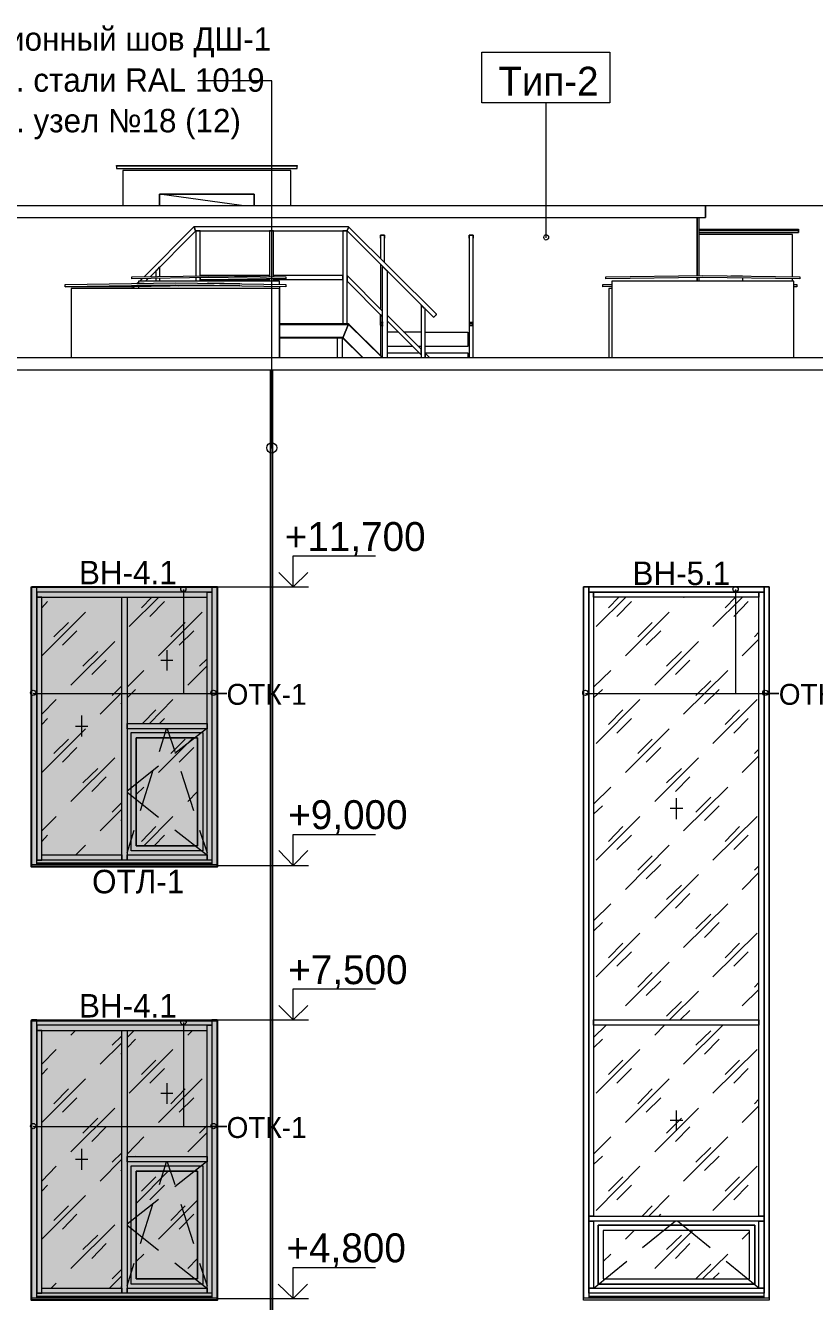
# Model space of a CAD drawing. Header units: millimetres. Extents: x 2294 to 908349, y -83289 to 219220.
# Drawn here: x 338451 to 346095, y 98089 to 110458 of the extents above; entities that cross this region are included whole.
import ezdxf

# ---------------------------------------------------------------- set-up
doc = ezdxf.new("R2010")
doc.units = ezdxf.units.MM
doc.layers.add('PDF _Геометрия', color=7, linetype='Continuous')
doc.layers.add('PDF _Текст', color=7, linetype='Continuous')

msp = doc.modelspace()

# ---------------------------------------------------------------- hatches: boundary and pattern name
at = {"transparency": 33554551}
h = msp.add_hatch(color=3, dxfattribs=at)
h.dxf.hatch_style = 1
h.paths.add_polyline_path([(338507.7, 105017.1), (340306.8, 105017.1), (340306.8, 102303.7), (338507.7, 102303.7)])
h = msp.add_hatch(color=3, dxfattribs=at)
h.dxf.hatch_style = 1
h.paths.add_polyline_path([(338507.7, 100813.6), (340306.8, 100813.6), (340306.8, 98100.2), (338507.7, 98100.2)])

# ---------------------------------------------------------------- linework, layer by layer
for points in [[(338507.7, 105017.1), (340306.8, 105017.1), (340306.8, 102303.7), (338507.7, 102303.7)], [(338507.7, 100813.6), (340306.8, 100813.6), (340306.8, 98100.2), (338507.7, 98100.2)]]:
    msp.add_lwpolyline(points, close=True)
at = {"layer": 'PDF _Геометрия', "lineweight": 9}
for points in [[(342872, 110198.3), (344112.3, 110198.3), (344112.3, 109707.3), (342872, 109707.3)], [(341081.4, 109093.5), (339333.2, 109093.5), (339333.2, 109102), (341081.4, 109102)], [(339748, 108822.6), (339748, 108712.5), (339748, 108822.6), (340666.6, 108822.6), (340666.6, 108712.5), (340666.6, 108822.6)], [(344958.9, 108598.2), (344958.9, 108035.2)], [(340226.3, 108031), (340971.4, 108022.5), (340971.4, 108001.4), (340226.3, 108014.1), (339481.3, 108001.4), (339481.3, 108022.5)], [(341911.1, 107633.1), (341911.1, 107637.3), (341911.1, 107641.6), (341911.1, 107645.8), (341911.1, 107679.6), (341911.1, 107683.9), (341911.1, 107688.1), (341568.2, 108035.2), (341568.2, 108031), (341568.2, 108026.8), (341568.2, 107992.9), (341568.2, 107988.7), (341568.2, 107984.4), (341568.2, 107980.2)], [(345013.9, 108035.2), (345953.7, 108022.5), (345953.7, 108001.4), (345013.9, 108014.1), (344074.2, 108001.4), (344074.2, 108022.5)], [(344958.9, 108014.1), (344958.9, 107980.2)], [(339904.6, 107963.3), (340971.4, 107946.3), (340971.4, 107925.2), (339904.6, 107942.1), (338833.7, 107925.2), (338833.7, 107946.3)], [(340526.9, 107954.8), (340226.3, 107959)], [(342283.6, 107264.8), (342283.6, 107269), (342283.6, 107273.3), (342283.6, 107307.1), (342283.6, 107311.4), (342283.6, 107315.6), (342283.6, 107319.8), (341953.4, 107650), (341953.4, 107645.8), (341953.4, 107641.6), (341953.4, 107637.3), (341953.4, 107603.5), (341953.4, 107599.2), (341953.4, 107595)], [(342787.3, 107552.7), (342787.3, 107569.6), (342787.3, 107573.8), (342783.1, 107573.8), (342783.1, 107578.1), (342778.9, 107578.1), (342757.7, 107578.1), (342753.5, 107578.1), (342753.5, 107573.8), (342749.2, 107573.8), (342749.2, 107569.6), (342749.2, 107552.7), (342749.2, 107548.4), (342753.5, 107548.4), (342757.7, 107548.4), (342778.9, 107548.4), (342783.1, 107548.4), (342787.3, 107548.4)], [(342753.5, 107569.6), (342753.5, 107573.8), (342757.7, 107573.8), (342778.9, 107573.8), (342783.1, 107573.8), (342783.1, 107569.6), (342783.1, 107552.7), (342778.9, 107552.7), (342757.7, 107552.7), (342753.5, 107552.7)], [(339409.4, 104966.3), (338558.5, 104966.3), (338558.5, 104915.5), (339409.4, 104915.5), (340209.4, 104915.5), (340209.4, 104966.3), (339409.4, 104966.3), (338583.9, 104966.3), (338558.5, 104966.3), (338558.5, 105017.1), (338583.9, 105017.1), (339409.4, 105017.1), (340234.8, 105017.1), (340256, 105017.1), (340256, 104966.3), (340234.8, 104966.3)], [(339434.8, 102367.2), (339384, 102367.2), (338609.3, 102367.2), (338609.3, 102418), (339384, 102418), (339384, 102367.2), (339384, 103666.7), (339384, 104915.5), (339434.8, 104915.5), (339434.8, 103666.7)], [(340209.4, 104940.9), (340209.4, 104966.3), (340256, 104966.3), (340256, 104940.9), (340256, 103666.7), (340256, 102367.2), (340209.4, 102367.2), (340209.4, 103666.7)], [(343955.7, 104966.3), (345555.8, 104966.3), (345555.8, 104915.5), (343955.7, 104915.5)], [(345555.8, 100792.5), (345555.8, 104966.3), (345606.6, 104966.3), (345606.6, 100792.5), (345606.6, 98917.2), (345555.8, 98917.2)], [(340209.4, 103641.3), (339434.8, 103641.3), (339434.8, 103692.1), (340209.4, 103692.1)], [(339472.9, 103603.2), (340167.1, 103603.2), (340167.1, 102456.1), (339472.9, 102456.1)], [(340167.1, 103603.2), (340167.1, 102456.1), (339472.9, 102456.1), (339472.9, 103603.2)], [(340116.3, 103552.4), (339523.7, 103552.4), (339523.7, 102506.8), (340116.3, 102506.8)], [(339523.7, 102506.8), (339523.7, 103552.4), (340116.3, 103552.4), (340116.3, 102506.8)], [(340209.4, 102367.2), (339434.8, 102367.2), (339434.8, 102418), (340209.4, 102418)], [(339409.4, 100767.1), (338558.5, 100767.1), (338558.5, 100716.3), (339409.4, 100716.3), (340209.4, 100716.3), (340209.4, 100767.1), (339409.4, 100767.1), (338583.9, 100767.1), (338558.5, 100767.1), (338558.5, 100817.9), (338583.9, 100817.9), (339409.4, 100817.9), (340234.8, 100817.9), (340256, 100817.9), (340256, 100767.1), (340234.8, 100767.1)], [(343955.7, 100817.9), (345555.8, 100817.9), (345555.8, 100767.1), (343955.7, 100767.1)], [(340209.4, 100741.7), (340209.4, 100767.1), (340256, 100767.1), (340256, 100741.7), (340256, 99467.5), (340256, 98168), (340209.4, 98168), (340209.4, 99467.5)], [(340209.4, 99442.1), (339434.8, 99442.1), (339434.8, 99492.9), (340209.4, 99492.9)], [(339472.9, 99404), (340167.1, 99404), (340167.1, 98256.9), (339472.9, 98256.9)], [(340167.1, 99404), (340167.1, 98256.9), (339472.9, 98256.9), (339472.9, 99404)], [(340116.3, 99353.2), (339523.7, 99353.2), (339523.7, 98307.7), (340116.3, 98307.7)], [(339523.7, 98307.7), (339523.7, 99353.2), (340116.3, 99353.2), (340116.3, 98307.7)], [(343909.1, 98917.2), (345606.6, 98917.2), (345606.6, 98866.4), (343909.1, 98866.4)], [(343909.1, 98218.8), (343909.1, 98866.4), (343955.7, 98866.4), (343955.7, 98218.8)], [(345517.7, 98256.9), (345517.7, 98828.3), (343998, 98828.3), (343998, 98256.9)], [(343998, 98828.3), (345517.7, 98828.3), (345517.7, 98256.9), (343998, 98256.9)], [(344048.8, 98777.5), (344048.8, 98307.7), (345466.9, 98307.7), (345466.9, 98777.5)], [(345466.9, 98777.5), (344048.8, 98777.5), (344048.8, 98307.7), (345466.9, 98307.7)], [(339384, 98168), (338609.3, 98168), (338609.3, 98218.8), (339384, 98218.8)], [(340209.4, 98168), (339434.8, 98168), (339434.8, 98218.8), (340209.4, 98218.8)], [(343909.1, 98218.8), (345606.6, 98218.8), (345606.6, 98168), (343909.1, 98168)]]:
    msp.add_lwpolyline(points, close=True, dxfattribs=at)
for points in [[(340835.9, 106358.9), (340835.9, 109923.2), (340120.5, 109923.2)], [(343494.3, 108399.3), (343494.3, 109707.3)], [(338249.5, 108598.2), (345039.3, 108598.2), (345039.3, 108712.5), (345767.4, 108712.5), (346389.7, 108712.5), (346389.7, 109013.1), (347189.7, 109013.1)], [(339333.2, 109093.5), (339333.2, 109072.3), (341081.4, 109072.3), (341081.4, 109093.5)], [(339333.2, 109080.8), (339333.2, 109072.3), (341081.4, 109072.3), (341081.4, 109080.8)], [(341022.2, 108712.5), (341022.2, 109051.2), (339392.4, 109051.2), (339392.4, 108712.5)], [(340543.8, 108712.5), (339748, 108822.6)], [(337978.6, 108712.5), (345039.3, 108712.5), (345039.3, 108598.2)], [(342427.5, 107650), (342410.6, 107633.1), (342427.5, 107650), (342427.5, 107654.2), (342431.8, 107654.2), (342431.8, 107658.5), (341580.9, 108505.1), (340082.4, 108505.1), (340086.7, 108500.9), (340086.7, 108496.6), (340095.1, 108475.5), (340086.7, 108496.6), (340086.7, 108500.9), (340082.4, 108505.1), (339599.9, 108022.5)], [(339659.1, 108022.5), (340099.4, 108467), (340099.4, 108471.2), (340095.1, 108471.2), (340095.1, 108475.5), (340095.1, 108471.2), (340099.4, 108471.2), (340099.4, 108467), (341568.2, 108467), (341568.2, 108471.2), (341568.2, 108475.5), (341580.9, 108496.6), (341580.9, 108500.9), (341580.9, 108505.1), (341580.9, 108500.9), (341580.9, 108496.6), (341568.2, 108475.5), (341568.2, 108471.2), (341568.2, 108467), (342406.4, 107628.9), (342406.4, 107633.1), (342410.6, 107633.1)], [(344975.8, 108598.2), (344975.8, 108035.2)], [(344975.8, 108483.9), (345941, 108483.9), (345941, 108471.2), (344975.8, 108471.2)], [(340852.8, 107980.2), (340852.8, 108001.4), (340852.8, 107997.1), (341525.9, 107997.1), (341525.9, 108001.4), (341525.9, 108005.6), (341525.9, 108026.8), (341525.9, 108031), (341525.9, 108035.2), (340852.8, 108035.2), (340852.8, 108031), (340852.8, 108026.8), (340852.8, 108022.5), (340852.8, 108467), (340848.6, 108467), (340844.4, 108467), (340819, 108467), (340814.7, 108467), (340814.7, 108022.5), (340814.7, 108026.8), (340814.7, 108031), (340814.7, 108035.2), (340141.7, 108035.2), (340141.7, 108031), (340141.7, 108467), (340137.5, 108467), (340133.2, 108467), (340107.8, 108467), (340103.6, 108467), (340099.4, 108467), (340099.4, 108031)], [(341568.2, 107565.4), (341568.2, 108467), (341564, 108467), (341559.8, 108467), (341534.4, 108467), (341530.1, 108467), (341525.9, 108467), (341525.9, 107565.4)], [(341889.9, 108395), (341889.9, 108420.4), (341889.9, 108424.7), (341894.2, 108424.7), (341889.9, 108424.7), (341889.9, 108420.4), (341889.9, 108200.3)], [(341928, 108162.2), (341928, 108420.4), (341928, 108424.7), (341923.8, 108424.7), (341919.6, 108424.7), (341894.2, 108424.7), (341919.6, 108424.7), (341923.8, 108424.7), (341928, 108424.7), (341928, 108420.4), (341928, 108395)], [(342749.2, 108395), (342749.2, 108420.4), (342749.2, 108424.7), (342753.5, 108424.7), (342757.7, 108424.7), (342753.5, 108424.7), (342749.2, 108424.7), (342749.2, 108420.4), (342749.2, 107569.6)], [(342787.3, 107569.6), (342787.3, 108420.4), (342787.3, 108424.7), (342783.1, 108424.7), (342778.9, 108424.7), (342757.7, 108424.7), (342778.9, 108424.7), (342783.1, 108424.7), (342787.3, 108424.7), (342787.3, 108420.4), (342787.3, 108395)], [(345941, 108471.2), (345941, 108450.1), (344975.8, 108450.1), (345941, 108450.1), (345941, 108462.8)], [(345881.7, 108022.5), (345881.7, 108433.1), (344975.8, 108433.1)], [(339752.2, 108026.8), (339752.2, 108119.9), (339748, 108115.7), (339743.8, 108111.4), (339722.6, 108086), (339718.4, 108086), (339714.1, 108081.8), (339714.1, 108026.8)], [(340912.1, 107561.1), (341580.9, 107561.1), (341580.9, 107565.4), (341911.1, 107239.4), (341911.1, 108119.9), (341915.3, 108119.9), (341915.3, 108115.7), (341919.6, 108115.7), (341919.6, 108111.4), (341945, 108086), (341949.2, 108086), (341949.2, 108081.8), (341953.4, 108081.8), (341953.4, 107239.4)], [(341889.9, 108145.3), (341889.9, 107713.5)], [(339578.7, 108001.4), (339557.5, 107980.2)], [(339616.8, 107980.2), (339637.9, 108005.6)], [(339714.1, 108005.6), (339714.1, 107980.2)], [(339752.2, 107980.2), (339752.2, 108005.6)], [(340099.4, 108009.8), (340099.4, 107980.2)], [(340141.7, 107980.2), (340141.7, 108009.8), (340141.7, 108005.6), (340141.7, 108001.4), (340141.7, 107997.1), (340814.7, 107997.1), (340814.7, 108001.4), (340814.7, 108005.6), (340814.7, 107980.2)], [(344975.8, 108014.1), (344975.8, 107980.2)], [(345284.9, 108031), (345399.1, 108031)], [(345399.1, 108009.8), (345399.1, 107980.2)], [(345881.7, 107980.2), (345881.7, 108001.4)], [(340277.1, 107937.9), (340209.4, 107937.9), (340226.3, 107937.9), (340526.9, 107933.6), (340226.3, 107937.9), (339930, 107933.6), (340226.3, 107937.9), (339481.3, 107925.2), (338833.7, 107925.2), (339599.9, 107937.9)], [(340912.1, 107929.4), (340912.1, 107239.4), (340912.1, 107908.2), (338998.8, 107908.2), (338892.9, 107908.2), (338892.9, 107239.4)], [(339502.5, 107925.2), (339481.3, 107908.2)], [(339527.9, 107959), (339599.9, 107959)], [(340209.4, 107937.9), (339599.9, 107937.9), (339527.9, 107937.9)], [(339544.8, 107967.5), (339532.1, 107959)], [(339544.8, 107929.4), (339544.8, 107908.2), (339540.6, 107908.2)], [(340912.1, 107946.3), (340912.1, 107980.2), (339544.8, 107980.2), (339544.8, 107959)], [(340209.4, 107959), (340277.1, 107959)], [(344133.5, 107929.4), (344044.6, 107925.2), (344044.6, 107946.3), (344133.5, 107946.3)], [(344133.5, 107908.2), (344103.8, 107908.2), (344103.8, 107239.4)], [(345894.4, 107239.4), (345894.4, 107980.2), (344133.5, 107980.2), (344133.5, 107239.4)], [(345894.4, 107946.3), (345924, 107946.3), (345924, 107925.2), (345894.4, 107925.2)], [(342364, 107239.4), (342321.7, 107281.7), (342321.7, 107277.5), (342321.7, 107273.3), (342321.7, 107269), (342321.7, 107239.4), (342321.7, 107709.3), (342321.7, 107713.5), (342317.5, 107713.5), (342317.5, 107717.7), (342313.2, 107717.7), (342292.1, 107743.1), (342287.8, 107743.1), (342287.8, 107747.4), (342283.6, 107747.4), (342283.6, 107751.6), (342283.6, 107239.4)], [(341915.3, 107573.8), (341894.2, 107573.8), (341889.9, 107569.6), (341889.9, 107658.5), (341889.9, 107637.3), (341889.9, 107260.6)], [(342749.2, 107662.7), (342749.2, 107637.3), (342749.2, 107239.4)], [(342787.3, 107239.4), (342787.3, 107637.3), (342787.3, 107662.7)], [(340912.1, 107569.6), (341580.9, 107569.6), (341580.9, 107565.4), (340912.1, 107565.4), (341580.9, 107565.4), (341580.9, 107561.1), (341580.9, 107556.9), (341576.7, 107556.9), (341530.1, 107438.4), (341530.1, 107434.1), (341525.9, 107434.1), (341525.9, 107429.9), (341525.9, 107425.7), (340912.1, 107425.7)], [(341716.4, 107239.4), (341525.9, 107425.7), (341525.9, 107429.9), (341525.9, 107434.1), (341530.1, 107434.1), (341530.1, 107438.4), (341576.7, 107556.9), (341580.9, 107556.9), (341580.9, 107561.1), (341906.9, 107239.4)], [(341559.8, 107565.4), (341534.4, 107565.4)], [(341915.3, 107578.1), (341894.2, 107578.1), (341889.9, 107573.8), (341889.9, 107569.6), (341889.9, 107552.7), (341889.9, 107548.4), (341894.2, 107548.4), (341915.3, 107548.4)], [(341915.3, 107552.7), (341894.2, 107552.7), (341889.9, 107552.7), (341889.9, 107569.6)], [(341720.6, 107239.4), (341525.9, 107434.1), (340912.1, 107434.1)], [(341513.2, 107425.7), (341479.3, 107425.7), (341475.1, 107425.7), (341470.9, 107425.7), (341470.9, 107239.4)], [(341521.7, 107239.4), (341521.7, 107425.7), (341517.4, 107425.7), (341513.2, 107425.7), (341479.3, 107425.7)], [(342059.3, 107484.9), (341953.4, 107484.9)], [(342283.6, 107484.9), (342114.3, 107484.9)], [(342321.7, 107484.9), (342736.5, 107484.9), (342736.5, 107345.2), (342321.7, 107345.2)], [(314002.5, 107116.7), (314002.5, 107239.4), (365586.6, 107239.4), (365586.6, 107116.7), (314002.5, 107116.7), (314002.5, 107239.4)], [(341889.9, 107256.3), (341889.9, 107256.3)], [(342199, 107345.2), (341953.4, 107345.2)], [(341953.4, 107286), (342258.2, 107286)], [(342283.6, 107345.2), (342254, 107345.2)], [(342321.7, 107286), (342736.5, 107286), (342736.5, 107239.4)], [(381177, 93367.7), (328716.7, 93367.7), (340823.2, 93367.7), (328716.7, 93367.7), (340823.2, 93367.7), (340823.2, 107116.7), (340823.2, 93316.9)], [(340844.4, 93316.9), (340844.4, 107116.7), (340844.4, 93367.7), (365370.7, 93367.7), (340844.4, 93367.7), (365370.7, 93367.7), (365370.7, 99615.7), (365370.7, 93316.9)], [(340158.6, 105017.1), (340374.5, 105017.1), (341043.3, 105017.1), (341043.3, 105317.6), (341843.4, 105317.6)], [(338558.5, 102324.8), (338558.5, 102392.6), (338558.5, 103666.7), (338558.5, 102367.2), (338609.3, 102367.2), (338609.3, 103666.7), (338609.3, 104915.5), (338558.5, 104915.5), (338558.5, 103666.7), (338558.5, 104940.9), (338558.5, 105017.1), (338507.7, 105017.1), (338507.7, 104940.9), (338507.7, 103666.7), (338507.7, 102392.6), (338507.7, 102316.4), (338507.7, 105017.1), (340306.8, 105017.1), (340306.8, 102316.4), (340306.8, 102392.6), (340306.8, 103666.7), (340306.8, 104940.9), (340306.8, 105017.1), (340256, 105017.1), (340256, 104940.9), (340256, 103666.7), (340256, 102392.6), (340256, 102324.8)], [(340895.2, 105017.1), (341191.5, 105017.1)], [(345606.6, 98125.6), (345606.6, 98193.4), (345606.6, 98891.8), (345606.6, 100792.5), (345606.6, 104940.9), (345606.6, 105017.1), (345606.6, 104966.3), (345581.2, 104966.3), (343934.5, 104966.3), (343909.1, 104966.3), (343955.7, 104966.3), (343955.7, 100792.5), (343955.7, 98917.2), (343909.1, 98917.2), (343909.1, 100792.5), (343909.1, 104966.3), (343909.1, 105017.1), (343934.5, 105017.1), (345581.2, 105017.1), (345606.6, 105017.1), (345657.4, 105017.1), (345657.4, 104940.9), (345657.4, 100792.5), (345657.4, 98891.8), (345657.4, 98193.4), (345657.4, 98117.2), (345657.4, 100817.9), (345657.4, 101639.1), (345657.4, 103797.9), (345657.4, 105017.1), (343858.3, 105017.1), (343858.3, 103797.9), (343858.3, 101639.1), (343858.3, 100817.9), (343858.3, 98117.2), (343858.3, 98193.4), (343858.3, 98891.8), (343858.3, 100792.5), (343858.3, 104940.9), (343858.3, 105017.1), (343909.1, 105017.1), (343909.1, 104940.9), (343909.1, 100792.5), (343909.1, 98891.8), (343909.1, 98193.4), (343909.1, 98125.6)], [(338609.3, 104915.5), (338609.3, 104915.5)], [(339172.3, 104915.5), (339176.5, 104915.5)], [(339455.9, 104631.8), (339743.8, 104915.5)], [(339574.5, 104813.9), (339676, 104915.5)], [(339980.8, 104991.7), (339980.8, 103984.2), (340399.9, 103984.2), (340268.7, 103984.2)], [(343981.1, 104631.8), (344268.9, 104915.5)], [(344099.6, 104813.9), (344201.2, 104915.5)], [(344827.7, 104915.5), (344831.9, 104915.5)], [(345111.3, 104631.8), (345399.1, 104915.5)], [(345229.8, 104813.9), (345331.4, 104915.5)], [(345331.4, 104991.7), (345331.4, 103984.2), (345750.5, 103984.2), (345619.3, 103984.2)], [(338609.3, 104813.9), (338664.3, 104873.1)], [(338609.3, 104348.2), (339032.6, 104771.5)], [(339654.9, 104729.2), (339798.8, 104873.1)], [(339739.5, 104348.2), (340162.8, 104771.5)], [(344180, 104729.2), (344323.9, 104873.1)], [(344264.7, 104348.2), (344688, 104771.5)], [(345314.5, 104729.2), (345454.2, 104873.1)], [(338723.6, 104530.3), (338867.5, 104669.9)], [(339858.1, 104530.3), (339997.8, 104669.9)], [(344383.2, 104530.3), (344522.9, 104669.9)], [(338808.3, 104449.8), (338948, 104589.5)], [(339938.5, 104449.8), (340082.4, 104589.5)], [(344463.6, 104449.8), (344607.6, 104589.5)], [(345513.4, 104530.3), (345555.8, 104576.8)], [(338888.7, 104064.6), (339316.2, 104487.9)], [(339820, 104403.3), (339820, 104204.3)], [(344548.3, 104064.6), (344971.6, 104487.9)], [(345394.9, 104348.2), (345555.8, 104509.1)], [(339007.2, 104246.6), (339151.1, 104390.6)], [(339091.9, 104166.2), (339231.6, 104305.9)], [(339760.7, 104305.9), (339879.2, 104305.9)], [(340137.5, 104246.6), (340209.4, 104318.6)], [(344662.6, 104246.6), (344806.5, 104390.6)], [(344747.3, 104166.2), (344886.9, 104305.9)], [(339434.8, 104043.4), (339595.6, 104204.3)], [(340023.2, 104064.6), (340209.4, 104250.9)], [(343955.7, 104043.4), (344120.8, 104204.3)], [(344827.7, 103781), (345255.2, 104204.3)], [(339290.8, 103963), (339384, 104056.1)], [(344946.2, 103963), (345090.1, 104106.9)], [(338524.7, 103984.2), (340399.9, 103984.2)], [(338609.3, 103781), (338749, 103924.9)], [(339172.3, 103781), (339384, 103992.7)], [(339434.8, 103941.9), (339515.2, 104022.3)], [(339650.6, 103692.1), (339879.2, 103924.9)], [(343875.2, 103984.2), (345750.5, 103984.2)], [(343955.7, 103941.9), (344040.3, 104022.3)], [(343981.1, 103497.4), (344404.4, 103924.9)], [(345030.9, 103882.6), (345170.6, 104022.3)], [(345111.3, 103497.4), (345538.8, 103924.9)], [(339375.5, 103882.6), (339384, 103891.1)], [(339582.9, 103692.1), (339714.1, 103823.3)], [(344099.6, 103683.6), (344239.3, 103823.3)], [(345229.8, 103683.6), (345369.5, 103823.3)], [(338609.3, 103683.6), (338664.3, 103738.7)], [(338935.3, 103666.7), (339053.8, 103666.7)], [(338994.5, 103768.3), (338994.5, 103565.1)], [(339748, 103692.1), (339798.8, 103738.7)], [(344180, 103599), (344323.9, 103738.7)], [(345314.5, 103599), (345454.2, 103738.7)], [(338609.3, 103218), (339032.6, 103641.3)], [(338723.6, 103400), (338867.5, 103539.7)], [(339739.5, 103218), (340074, 103552.4)], [(339748, 103421.2), (339815.7, 103641.3)], [(339824.2, 103641.3), (339896.2, 103421.2)], [(339858.1, 103400), (339997.8, 103539.7)], [(340205.2, 103641.3), (339896.2, 103400)], [(344264.7, 103218), (344688, 103641.3)], [(344383.2, 103400), (344522.9, 103539.7)], [(338808.3, 103315.4), (338948, 103459.3)], [(339938.5, 103315.4), (340082.4, 103459.3)], [(344463.6, 103315.4), (344607.6, 103459.3)], [(345513.4, 103400), (345555.8, 103442.4)], [(338888.7, 102934.4), (339316.2, 103357.7)], [(344548.3, 102934.4), (344971.6, 103357.7)], [(345394.9, 103218), (345555.8, 103378.9)], [(339007.2, 103116.4), (339151.1, 103256.1)], [(339091.9, 103031.7), (339231.6, 103175.7)], [(339739.5, 103277.3), (339434.8, 103036)], [(339566, 102849.7), (339684.5, 103230.7)], [(339955.4, 103230.7), (340078.2, 102849.7)], [(344662.6, 103116.4), (344806.5, 103256.1)], [(344747.3, 103031.7), (344886.9, 103175.7)], [(339523.7, 103002.1), (339595.6, 103074.1)], [(343955.7, 102909), (344120.8, 103074.1)], [(344827.7, 102650.8), (345255.2, 103074.1)], [(339290.8, 102832.8), (339384, 102925.9)], [(339739.5, 102782), (339434.8, 103023.3)], [(340023.2, 102934.4), (340116.3, 103031.7)], [(344755.7, 102968.3), (344755.7, 102765.1)], [(344946.2, 102832.8), (345090.1, 102976.7)], [(338609.3, 102650.8), (338749, 102790.5)], [(339172.3, 102650.8), (339384, 102862.4)], [(339595.6, 102506.8), (339879.2, 102790.5)], [(343955.7, 102811.6), (344040.3, 102892.1)], [(343981.1, 102367.2), (344404.4, 102790.5)], [(344819.2, 102866.7), (344696.5, 102866.7)], [(345030.9, 102752.4), (345170.6, 102892.1)], [(345111.3, 102367.2), (345538.8, 102790.5)], [(339375.5, 102752.4), (339384, 102760.8)], [(339574.5, 102549.2), (339714.1, 102693.1)], [(344099.6, 102549.2), (344239.3, 102693.1)], [(345229.8, 102549.2), (345369.5, 102693.1)], [(338609.3, 102549.2), (338664.3, 102608.4)], [(339434.8, 102439.1), (339502.5, 102659.2)], [(339697.2, 102506.8), (339798.8, 102608.4)], [(340205.2, 102418), (339896.2, 102659.2)], [(340137.5, 102659.2), (340209.4, 102439.1)], [(340306.8, 102316.4), (340738.5, 102316.4), (341043.3, 102316.4), (341043.3, 102616.9), (341843.4, 102616.9)], [(344180, 102468.8), (344323.9, 102608.4)], [(345314.5, 102468.8), (345454.2, 102608.4)], [(338939.5, 102418), (339032.6, 102511.1)], [(344264.7, 102083.5), (344688, 102511.1)], [(340306.8, 102307.9), (340306.8, 102303.7), (338507.7, 102303.7), (338507.7, 102324.8), (338507.7, 102329.1)], [(338507.7, 102324.8), (340306.8, 102324.8)], [(338507.7, 102303.7), (338507.7, 102307.9)], [(340256, 102367.2), (338558.5, 102367.2)], [(340256, 102337.5), (338558.5, 102337.5), (340256, 102337.5)], [(340256, 102337.5), (338558.5, 102337.5)], [(340306.8, 102329.1), (340306.8, 102324.8), (340306.8, 102303.7)], [(340895.2, 102316.4), (341191.5, 102316.4)], [(344383.2, 102269.8), (344522.9, 102409.5)], [(344463.6, 102185.1), (344607.6, 102324.8)], [(345513.4, 102269.8), (345555.8, 102312.1)], [(344548.3, 101804.2), (344971.6, 102227.5)], [(345394.9, 102083.5), (345555.8, 102248.6)], [(344662.6, 101986.2), (344806.5, 102125.9)], [(344747.3, 101901.5), (344886.9, 102045.4)], [(343955.7, 101778.8), (344120.8, 101943.9)], [(344827.7, 101520.5), (345255.2, 101943.9)], [(344946.2, 101702.6), (345090.1, 101842.3)], [(343955.7, 101677.2), (344040.3, 101761.8)], [(345030.9, 101617.9), (345170.6, 101761.8)], [(343981.1, 101236.9), (344404.4, 101660.2)], [(344099.6, 101419), (344239.3, 101562.9)], [(345111.3, 101236.9), (345538.8, 101660.2)], [(345229.8, 101419), (345369.5, 101562.9)], [(344180, 101338.5), (344323.9, 101478.2)], [(345314.5, 101338.5), (345454.2, 101478.2)], [(344264.7, 100953.3), (344688, 101376.6)], [(344383.2, 101135.3), (344522.9, 101279.3)], [(344463.6, 101054.9), (344607.6, 101194.6)], [(345513.4, 101135.3), (345555.8, 101181.9)], [(340158.6, 100817.9), (340327.9, 100817.9), (341043.3, 100817.9), (341043.3, 101118.4), (341843.4, 101118.4)], [(344692.2, 100817.9), (344971.6, 101097.2)], [(345394.9, 100953.3), (345555.8, 101114.2)], [(344662.6, 100856), (344806.5, 100995.6)], [(338558.5, 98125.6), (338558.5, 98193.4), (338558.5, 99467.5), (338558.5, 98168), (338609.3, 98168), (338609.3, 99467.5), (338609.3, 100716.3), (338558.5, 100716.3), (338558.5, 99467.5), (338558.5, 100741.7), (338558.5, 100817.9), (338507.7, 100817.9), (338507.7, 100741.7), (338507.7, 99467.5), (338507.7, 98193.4), (338507.7, 98117.2), (338507.7, 100817.9), (340306.8, 100817.9), (340306.8, 98117.2), (340306.8, 98193.4), (340306.8, 99467.5), (340306.8, 100741.7), (340306.8, 100817.9), (340256, 100817.9), (340256, 100741.7), (340256, 99467.5), (340256, 98193.4), (340256, 98125.6)], [(340895.2, 100817.9), (341191.5, 100817.9)], [(344793.8, 100817.9), (344886.9, 100911)], [(338888.7, 100669.7), (338935.3, 100716.3)], [(339172.3, 99255.9), (339384, 99467.5), (339384, 100716.3), (339434.8, 100716.3), (339434.8, 99467.5), (339434.8, 98168), (339384, 98168), (339384, 99467.5)], [(339434.8, 100648.5), (339502.5, 100716.3)], [(339980.8, 100792.5), (339980.8, 99785), (340399.9, 99785), (340268.7, 99785)], [(340023.2, 100669.7), (340069.7, 100716.3)], [(343955.7, 100648.5), (344078.4, 100767.1)], [(344548.3, 100669.7), (344641.4, 100767.1)], [(344827.7, 100390.3), (345208.7, 100767.1)], [(344946.2, 100572.3), (345090.1, 100712)], [(339172.3, 100390.3), (339384, 100597.7)], [(339290.8, 100572.3), (339384, 100665.5)], [(339434.8, 100546.9), (339515.2, 100631.6)], [(343955.7, 100546.9), (344040.3, 100631.6)], [(345030.9, 100487.7), (345170.6, 100631.6)], [(338609.3, 100390.3), (338749, 100530)], [(339375.5, 100487.7), (339384, 100496.1)], [(339455.9, 100106.7), (339879.2, 100530)], [(343981.1, 100106.7), (344404.4, 100530)], [(345111.3, 100106.7), (345538.8, 100530)], [(338609.3, 100288.7), (338664.3, 100348)], [(339574.5, 100288.7), (339714.1, 100428.4)], [(339654.9, 100204.1), (339798.8, 100348)], [(344099.6, 100288.7), (344239.3, 100428.4)], [(344180, 100204.1), (344323.9, 100348)], [(345229.8, 100288.7), (345369.5, 100428.4)], [(345314.5, 100204.1), (345454.2, 100348)], [(338609.3, 99823.1), (339032.6, 100246.4)], [(339739.5, 99823.1), (340162.8, 100246.4)], [(339820, 100204.1), (339820, 100005.1)], [(344264.7, 99823.1), (344688, 100246.4)], [(338723.6, 100005.1), (338867.5, 100149)], [(339760.7, 100106.7), (339879.2, 100106.7)], [(339858.1, 100005.1), (339997.8, 100149)], [(344383.2, 100005.1), (344522.9, 100149)], [(338808.3, 99924.7), (338948, 100064.4)], [(338888.7, 99539.5), (339316.2, 99962.8)], [(339938.5, 99924.7), (340082.4, 100064.4)], [(344463.6, 99924.7), (344607.6, 100064.4)], [(344548.3, 99539.5), (344971.6, 99962.8)], [(344755.7, 99941.6), (344755.7, 99742.7)], [(345394.9, 99823.1), (345555.8, 99983.9)], [(345513.4, 100005.1), (345555.8, 100051.7)], [(339007.2, 99721.5), (339151.1, 99865.4)], [(344662.6, 99721.5), (344806.5, 99865.4)], [(344819.2, 99844.3), (344696.5, 99844.3)], [(338524.7, 99785), (340399.9, 99785)], [(339091.9, 99641.1), (339231.6, 99780.8)], [(340023.2, 99539.5), (340209.4, 99725.7)], [(340137.5, 99721.5), (340209.4, 99793.5)], [(344747.3, 99641.1), (344886.9, 99780.8)], [(339434.8, 99518.3), (339595.6, 99683.4)], [(343955.7, 99518.3), (344120.8, 99683.4)], [(344827.7, 99255.9), (345255.2, 99683.4)], [(344946.2, 99437.9), (345090.1, 99581.8)], [(338935.3, 99467.5), (339053.8, 99467.5)], [(338994.5, 99569.1), (338994.5, 99365.9)], [(339290.8, 99437.9), (339384, 99531)], [(339506.7, 99492.9), (339515.2, 99497.1)], [(343955.7, 99416.7), (344040.3, 99497.1)], [(345030.9, 99357.5), (345170.6, 99497.1)], [(338609.3, 99255.9), (338749, 99399.8)], [(339375.5, 99357.5), (339384, 99365.9)], [(339523.7, 99040), (339832.7, 99353.2)], [(339748, 99222), (339815.7, 99442.1)], [(339824.2, 99442.1), (339896.2, 99222)], [(340205.2, 99442.1), (339896.2, 99200.8)], [(343981.1, 98972.2), (344404.4, 99399.8)], [(345111.3, 98972.2), (345538.8, 99399.8)], [(338609.3, 99158.5), (338664.3, 99217.8)], [(339574.5, 99158.5), (339714.1, 99298.2)], [(339654.9, 99073.8), (339798.8, 99217.8)], [(344099.6, 99158.5), (344239.3, 99298.2)], [(344180, 99073.8), (344323.9, 99217.8)], [(345229.8, 99158.5), (345369.5, 99298.2)], [(345314.5, 99073.8), (345454.2, 99217.8)], [(338609.3, 98692.9), (339032.6, 99116.2)], [(339739.5, 99078.1), (339434.8, 98836.8)], [(344489, 98917.2), (344688, 99116.2)], [(338723.6, 98874.9), (338867.5, 99014.6)], [(339566, 98650.5), (339684.5, 99031.5)], [(339739.5, 98692.9), (340116.3, 99069.6)], [(339858.1, 98874.9), (339997.8, 99014.6)], [(339955.4, 99031.5), (340078.2, 98650.5)], [(344425.5, 98917.2), (344522.9, 99014.6)], [(338808.3, 98790.2), (338948, 98934.1)], [(338888.7, 98409.2), (339316.2, 98832.6)], [(339938.5, 98790.2), (340082.4, 98934.1)], [(344747.3, 98866.4), (344429.8, 98608.2)], [(344590.6, 98917.2), (344607.6, 98934.1)], [(345085.9, 98608.2), (344768.4, 98866.4)], [(345555.8, 98218.8), (345555.8, 98866.4), (345606.6, 98866.4), (345606.6, 98218.8), (345555.8, 98218.8), (345238.3, 98477)], [(339007.2, 98591.3), (339151.1, 98731)], [(339739.5, 98582.8), (339434.8, 98824.1)], [(344264.7, 98692.9), (344349.3, 98777.5)], [(344548.3, 98409.2), (344916.6, 98777.5)], [(344662.6, 98591.3), (344806.5, 98731)], [(345394.9, 98692.9), (345466.9, 98764.8)], [(339091.9, 98506.6), (339231.6, 98650.5)], [(344747.3, 98506.6), (344886.9, 98650.5)], [(339434.8, 98239.9), (339502.5, 98460)], [(339523.7, 98477), (339595.6, 98548.9)], [(340205.2, 98218.8), (339896.2, 98460)], [(340023.2, 98409.2), (340116.3, 98506.6)], [(340137.5, 98460), (340209.4, 98239.9)], [(344277.4, 98477), (343959.9, 98218.8)], [(344048.8, 98477), (344120.8, 98548.9)], [(345009.7, 98307.7), (345255.2, 98548.9)], [(339265.4, 98218.8), (339384, 98337.3)], [(339290.8, 98307.7), (339384, 98400.8)], [(340306.8, 98117.2), (340721.6, 98117.2), (341043.3, 98117.2), (341043.3, 98417.7), (341843.4, 98417.7)], [(344946.2, 98307.7), (345090.1, 98451.6)], [(345111.3, 98307.7), (345170.6, 98366.9)], [(338698.2, 98218.8), (338749, 98265.3)], [(339375.5, 98227.2), (339384, 98235.7)], [(340306.8, 98129.9), (340306.8, 98125.6), (340306.8, 98100.2), (338507.7, 98100.2), (338507.7, 98125.6), (338507.7, 98129.9)], [(338507.7, 98125.6), (340306.8, 98125.6)], [(338507.7, 98104.5), (338507.7, 98108.7)], [(340256, 98168), (338558.5, 98168)], [(340256, 98138.3), (338558.5, 98138.3), (340256, 98138.3)], [(340256, 98138.3), (338558.5, 98138.3)], [(340306.8, 98108.7), (340306.8, 98104.5)], [(340890.9, 98117.2), (341191.5, 98117.2)], [(345657.4, 98129.9), (345657.4, 98125.6), (345657.4, 98100.2), (343858.3, 98100.2), (343858.3, 98125.6), (343858.3, 98129.9)], [(343858.3, 98125.6), (345657.4, 98125.6)], [(343858.3, 98104.5), (343858.3, 98108.7)], [(345606.6, 98168), (343909.1, 98168)], [(345606.6, 98138.3), (343909.1, 98138.3), (345606.6, 98138.3)], [(345606.6, 98138.3), (343909.1, 98138.3)], [(345657.4, 98108.7), (345657.4, 98104.5)]]:
    msp.add_lwpolyline(points, dxfattribs=at)
at = {"layer": 'PDF _Геометрия', "lineweight": 18}
for points in [[(340903.6, 105156.7), (341043.3, 105017.1), (341187.2, 105156.7)], [(340903.6, 102460.3), (341043.3, 102316.4), (341187.2, 102460.3)], [(340903.6, 100957.5), (341043.3, 100817.9), (341187.2, 100957.5)], [(340899.4, 98256.9), (341043.3, 98117.2), (341183, 98256.9)]]:
    msp.add_lwpolyline(points, dxfattribs=at)
at = {"layer": 'PDF _Геометрия', "lineweight": 9}
for points in [[(343473.1, 108403.5), (343473.1, 108420.4), (343481.6, 108428.9), (343494.3, 108428.9)], [(343473.1, 108403.5), (343473.1, 108420.4), (343481.6, 108428.9), (343494.3, 108428.9)], [(343494.3, 108378.1), (343481.6, 108378.1), (343473.1, 108390.8), (343473.1, 108403.5)], [(343494.3, 108378.1), (343481.6, 108378.1), (343473.1, 108390.8), (343473.1, 108403.5)], [(343494.3, 108428.9), (343507, 108428.9), (343519.7, 108420.4), (343519.7, 108403.5)], [(343494.3, 108428.9), (343507, 108428.9), (343519.7, 108420.4), (343519.7, 108403.5)], [(343519.7, 108403.5), (343519.7, 108390.8), (343507, 108378.1), (343494.3, 108378.1)], [(343519.7, 108403.5), (343519.7, 108390.8), (343507, 108378.1), (343494.3, 108378.1)], [(340789.3, 106363.2), (340789.3, 106392.8), (340810.5, 106414), (340835.9, 106414)], [(340789.3, 106363.2), (340789.3, 106392.8), (340810.5, 106414), (340835.9, 106414)], [(340835.9, 106414), (340861.3, 106414), (340886.7, 106392.8), (340886.7, 106363.2)], [(340835.9, 106414), (340861.3, 106414), (340886.7, 106392.8), (340886.7, 106363.2)], [(340835.9, 106312.4), (340810.5, 106312.4), (340789.3, 106337.8), (340789.3, 106363.2)], [(340835.9, 106312.4), (340810.5, 106312.4), (340789.3, 106337.8), (340789.3, 106363.2)], [(340886.7, 106363.2), (340886.7, 106337.8), (340861.3, 106312.4), (340835.9, 106312.4)], [(340886.7, 106363.2), (340886.7, 106337.8), (340861.3, 106312.4), (340835.9, 106312.4)], [(339955.4, 104995.9), (339955.4, 105008.6), (339963.9, 105017.1), (339980.8, 105017.1)], [(339955.4, 104995.9), (339955.4, 105008.6), (339963.9, 105017.1), (339980.8, 105017.1)], [(339980.8, 105017.1), (339993.5, 105017.1), (340006.2, 105008.6), (340006.2, 104995.9)], [(339980.8, 105017.1), (339993.5, 105017.1), (340006.2, 105008.6), (340006.2, 104995.9)], [(345306, 104995.9), (345306, 105008.6), (345314.5, 105017.1), (345331.4, 105017.1)], [(345306, 104995.9), (345306, 105008.6), (345314.5, 105017.1), (345331.4, 105017.1)], [(345331.4, 105017.1), (345344.1, 105017.1), (345356.8, 105008.6), (345356.8, 104995.9)], [(345331.4, 105017.1), (345344.1, 105017.1), (345356.8, 105008.6), (345356.8, 104995.9)], [(339980.8, 104970.5), (339963.9, 104970.5), (339955.4, 104983.2), (339955.4, 104995.9)], [(339980.8, 104970.5), (339963.9, 104970.5), (339955.4, 104983.2), (339955.4, 104995.9)], [(340006.2, 104995.9), (340006.2, 104983.2), (339993.5, 104970.5), (339980.8, 104970.5)], [(340006.2, 104995.9), (340006.2, 104983.2), (339993.5, 104970.5), (339980.8, 104970.5)], [(345331.4, 104970.5), (345314.5, 104970.5), (345306, 104983.2), (345306, 104995.9)], [(345331.4, 104970.5), (345314.5, 104970.5), (345306, 104983.2), (345306, 104995.9)], [(345356.8, 104995.9), (345356.8, 104983.2), (345344.1, 104970.5), (345331.4, 104970.5)], [(345356.8, 104995.9), (345356.8, 104983.2), (345344.1, 104970.5), (345331.4, 104970.5)], [(338499.3, 103988.4), (338499.3, 104005.4), (338507.7, 104013.8), (338524.7, 104013.8)], [(338499.3, 103988.4), (338499.3, 104005.4), (338507.7, 104013.8), (338524.7, 104013.8)], [(338524.7, 103963), (338507.7, 103963), (338499.3, 103975.7), (338499.3, 103988.4)], [(338524.7, 103963), (338507.7, 103963), (338499.3, 103975.7), (338499.3, 103988.4)], [(338524.7, 104013.8), (338537.4, 104013.8), (338550.1, 104005.4), (338550.1, 103988.4)], [(338524.7, 104013.8), (338537.4, 104013.8), (338550.1, 104005.4), (338550.1, 103988.4)], [(338550.1, 103988.4), (338550.1, 103975.7), (338537.4, 103963), (338524.7, 103963)], [(338550.1, 103988.4), (338550.1, 103975.7), (338537.4, 103963), (338524.7, 103963)], [(340247.5, 103988.4), (340247.5, 104005.4), (340256, 104013.8), (340272.9, 104013.8)], [(340247.5, 103988.4), (340247.5, 104005.4), (340256, 104013.8), (340272.9, 104013.8)], [(340272.9, 103963), (340256, 103963), (340247.5, 103975.7), (340247.5, 103988.4)], [(340272.9, 103963), (340256, 103963), (340247.5, 103975.7), (340247.5, 103988.4)], [(340272.9, 104013.8), (340285.6, 104013.8), (340298.3, 104005.4), (340298.3, 103988.4)], [(340272.9, 104013.8), (340285.6, 104013.8), (340298.3, 104005.4), (340298.3, 103988.4)], [(340298.3, 103988.4), (340298.3, 103975.7), (340285.6, 103963), (340272.9, 103963)], [(340298.3, 103988.4), (340298.3, 103975.7), (340285.6, 103963), (340272.9, 103963)], [(343849.8, 103988.4), (343849.8, 104005.4), (343858.3, 104013.8), (343875.2, 104013.8)], [(343849.8, 103988.4), (343849.8, 104005.4), (343858.3, 104013.8), (343875.2, 104013.8)], [(343875.2, 103963), (343858.3, 103963), (343849.8, 103975.7), (343849.8, 103988.4)], [(343875.2, 103963), (343858.3, 103963), (343849.8, 103975.7), (343849.8, 103988.4)], [(343875.2, 104013.8), (343887.9, 104013.8), (343900.6, 104005.4), (343900.6, 103988.4)], [(343875.2, 104013.8), (343887.9, 104013.8), (343900.6, 104005.4), (343900.6, 103988.4)], [(343900.6, 103988.4), (343900.6, 103975.7), (343887.9, 103963), (343875.2, 103963)], [(343900.6, 103988.4), (343900.6, 103975.7), (343887.9, 103963), (343875.2, 103963)], [(345593.9, 103988.4), (345593.9, 104005.4), (345602.3, 104013.8), (345619.3, 104013.8)], [(345593.9, 103988.4), (345593.9, 104005.4), (345602.3, 104013.8), (345619.3, 104013.8)], [(345619.3, 103963), (345602.3, 103963), (345593.9, 103975.7), (345593.9, 103988.4)], [(345619.3, 103963), (345602.3, 103963), (345593.9, 103975.7), (345593.9, 103988.4)], [(345619.3, 104013.8), (345632, 104013.8), (345644.7, 104005.4), (345644.7, 103988.4)], [(345619.3, 104013.8), (345632, 104013.8), (345644.7, 104005.4), (345644.7, 103988.4)], [(345644.7, 103988.4), (345644.7, 103975.7), (345632, 103963), (345619.3, 103963)], [(345644.7, 103988.4), (345644.7, 103975.7), (345632, 103963), (345619.3, 103963)], [(339955.4, 100796.7), (339955.4, 100809.4), (339963.9, 100817.9), (339980.8, 100817.9)], [(339955.4, 100796.7), (339955.4, 100809.4), (339963.9, 100817.9), (339980.8, 100817.9)], [(339980.8, 100817.9), (339993.5, 100817.9), (340006.2, 100809.4), (340006.2, 100796.7)], [(339980.8, 100817.9), (339993.5, 100817.9), (340006.2, 100809.4), (340006.2, 100796.7)], [(339980.8, 100771.3), (339963.9, 100771.3), (339955.4, 100784), (339955.4, 100796.7)], [(339980.8, 100771.3), (339963.9, 100771.3), (339955.4, 100784), (339955.4, 100796.7)], [(340006.2, 100796.7), (340006.2, 100784), (339993.5, 100771.3), (339980.8, 100771.3)], [(340006.2, 100796.7), (340006.2, 100784), (339993.5, 100771.3), (339980.8, 100771.3)], [(338499.3, 99789.2), (338499.3, 99806.2), (338507.7, 99814.6), (338524.7, 99814.6)], [(338499.3, 99789.2), (338499.3, 99806.2), (338507.7, 99814.6), (338524.7, 99814.6)], [(338524.7, 99763.8), (338507.7, 99763.8), (338499.3, 99776.5), (338499.3, 99789.2)], [(338524.7, 99763.8), (338507.7, 99763.8), (338499.3, 99776.5), (338499.3, 99789.2)], [(338524.7, 99814.6), (338537.4, 99814.6), (338550.1, 99806.2), (338550.1, 99789.2)], [(338524.7, 99814.6), (338537.4, 99814.6), (338550.1, 99806.2), (338550.1, 99789.2)], [(338550.1, 99789.2), (338550.1, 99776.5), (338537.4, 99763.8), (338524.7, 99763.8)], [(338550.1, 99789.2), (338550.1, 99776.5), (338537.4, 99763.8), (338524.7, 99763.8)], [(340247.5, 99789.2), (340247.5, 99806.2), (340256, 99814.6), (340272.9, 99814.6)], [(340247.5, 99789.2), (340247.5, 99806.2), (340256, 99814.6), (340272.9, 99814.6)], [(340272.9, 99763.8), (340256, 99763.8), (340247.5, 99776.5), (340247.5, 99789.2)], [(340272.9, 99763.8), (340256, 99763.8), (340247.5, 99776.5), (340247.5, 99789.2)], [(340272.9, 99814.6), (340285.6, 99814.6), (340298.3, 99806.2), (340298.3, 99789.2)], [(340272.9, 99814.6), (340285.6, 99814.6), (340298.3, 99806.2), (340298.3, 99789.2)], [(340298.3, 99789.2), (340298.3, 99776.5), (340285.6, 99763.8), (340272.9, 99763.8)], [(340298.3, 99789.2), (340298.3, 99776.5), (340285.6, 99763.8), (340272.9, 99763.8)]]:
    msp.add_open_spline(points, degree=3, dxfattribs=at)

# ---------------------------------------------------------------- texts
at = {"layer": 'PDF _Текст', "attachment_point": 4, "style": ''}
for s, insert, char_height in [('Деформационный шов ДШ-1', (336758.8, 110293.2), 227.029), ('профиль из оц. стали RAL 1019', (336280.5, 109895.3), 227.029), ('Тип-2', (343032.1, 109918.4), 279.32), ('см. узел №18 (12)', (337999.1, 109501.7), 227.029), ('+11,700', (340962.1, 105478.3), 280.28), ('ВН-4.1', (338968.2, 105154.7), 227.83), ('ВН-5.1', (344331.6, 105146.2), 227.83), ('ОТК-1', (340399.2, 103973.1), 202.67), ('ОТК-1', (345749.6, 103973.1), 202.67), ('+9,000', (340996, 102781.9), 280.28), ('ОТЛ-1', (339095.2, 102157.8), 227.83), ('+7,500', (340996, 101279.2), 280.28), ('ВН-4.1', (338968.4, 100955.6), 227.83), ('ОТК-1', (340399.2, 99774), 202.67), ('+4,800', (340979.1, 98582.8), 280.28)]:
    msp.add_mtext(s, dxfattribs=dict(at, insert=insert, char_height=char_height))

doc.saveas('drawing.dxf')
